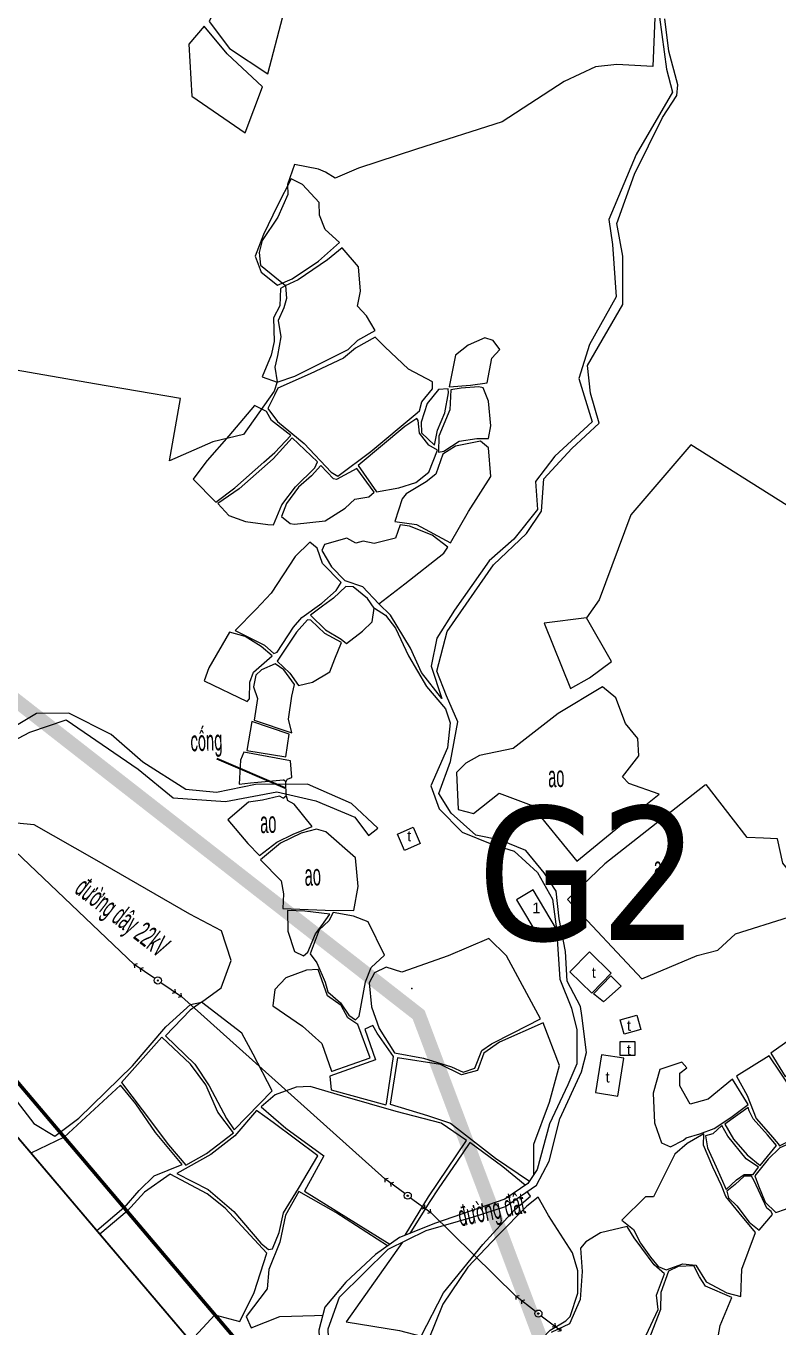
# Model space of a CAD drawing. Header units: metres. Extents: x 0 to 551036, y 0 to 1845929.
# Drawn here: x 547074.3 to 547285.3, y 1842076.3 to 1842441.3 of the extents above; entities that cross this region are included whole.
import ezdxf

# ---------------------------------------------------------------- set-up
doc = ezdxf.new("R2010")
doc.units = ezdxf.units.M
doc.header["$MEASUREMENT"] = 0
doc.linetypes.add('BD HH1 KEM TMB$0$DASHDOT2', pattern=[0.5, 0.25, -0.125, 0, -0.125])
doc.linetypes.add('DASHED', pattern=[0.75, 0.5, -0.25])
doc.layers.get('Defpoints').update_dxf_attribs({"lineweight": 0})
for name, color, linetype, lineweight in [('BD HH1 KEM TMB$0$ao_ho_song_suoi', 7, 'Continuous', 0), ('BD HH1 KEM TMB$0$caucong', 7, 'Continuous', 0), ('BD HH1 KEM TMB$0$CENTER', 7, 'Continuous', 0), ('BD HH1 KEM TMB$0$chamnha', 7, 'Continuous', 0), ('BD HH1 KEM TMB$0$DE', 7, 'Continuous', 0), ('BD HH1 KEM TMB$0$duongdapcao', 7, 'Continuous', 0), ('BD HH1 KEM TMB$0$duongdat', 7, 'Continuous', 0), ('BD HH1 KEM TMB$0$duongdaydien', 7, 'Continuous', 0), ('BD HH1 KEM TMB$0$ghichuthuyetminh', 7, 'Continuous', 0), ('BD HH1 KEM TMB$0$nha', 7, 'Continuous', 0), ('BD HH1 KEM TMB$0$Ranh', 7, 'Continuous', 0), ('BD HH1 KEM TMB$0$ranhgioithucvat', 7, 'Continuous', 0), ('DZ 220kV PA1', 7, 'Continuous', 0), ('HH1', 7, 'Continuous', 0), ('Level 10', 7, 'Continuous', 0), ('Level 15', 7, 'Continuous', 0), ('Level 37', 7, 'Continuous', 0), ('Ranh', 7, 'Continuous', 0)]:
    doc.layers.add(name, color=color, linetype=linetype, lineweight=lineweight)
doc.styles.add('BD HH1 KEM TMB$0$chamnha', font='', dxfattribs={"height": 4})
doc.styles.add('BD HH1 KEM TMB$0$chamnha_0', font='')
doc.styles.add('BD HH1 KEM TMB$0$ghichuduongdien', font='', dxfattribs={"height": 6})
doc.styles.add('BD HH1 KEM TMB$0$Standard', font='txt.shx')
doc.styles.add('PECC5_TEXT', font='tahoma.ttf')
doc.styles.get("Standard").update_dxf_attribs({"font": '', "height": 4})
doc.styles.get('BD HH1 KEM TMB$0$chamnha').set_extended_font_data('.VnArial')
doc.styles.get('BD HH1 KEM TMB$0$chamnha_0').set_extended_font_data('.VnArial')
doc.styles.get('BD HH1 KEM TMB$0$ghichuduongdien').set_extended_font_data('.VnArial Narrow')
doc.styles.get('Standard').set_extended_font_data('.VnArial')
doc.linetypes.add('FENCELINE1', pattern='A,6.35,-2.54,[133,ltypeshp.shx,S=2.54,R=0,X=-2.54,Y=0],-2.54,25.4', length=36.83)
doc.dimstyles.get("Standard").update_dxf_attribs({"dimtxt": 0.18, "dimasz": 0.18, "dimexe": 0.18, "dimexo": 0.0625, "dimgap": 0.09, "dimtad": 0, "dimtih": 1, "dimtoh": 1, "dimdec": 4, "dimzin": 0, "dimdsep": 46, "dimtxsty": 'Standard', "dimcen": 0.09, "dimadec": 0, "dimazin": 0, "dimtfac": 1, "dimtdec": 4, "dimtofl": 0, "dimtmove": 0, "dimatfit": 3, "dimfxl": 1, "dimtolj": 1, "dimtzin": 0, "dimarcsym": 0})

# ---------------------------------------------------------------- blocks, each defined once
blk = doc.blocks.new('BD HH1 KEM TMB$0$caothe')
blk.add_hatch(color=256).paths.add_polyline_path([(1.8, 0, 1), (-1.8, 0, 1)])
for p, q in [((-80, 0), (-73.9, 7.3)), ((-10, 0), (-80, 0)), ((-80, 0), (-73.9, -7.3)), ((-60, 0), (-53.9, 7.3)), ((-60, 0), (-53.9, -7.3)), ((10, 0), (80, 0)), ((60, 0), (53.9, 7.3)), ((60, 0), (53.9, -7.3)), ((80, 0), (73.9, 7.3)), ((80, 0), (73.9, -7.3))]:
    blk.add_line(p, q)
for radius in [10, 1.81]:
    blk.add_circle((0, 0), radius)
blk = doc.blocks.new('*D218')
at = {"layer": 'Defpoints', "color": 0, "lineweight": 0, "transparency": 16777216}
for p in [(547332.95, 1842714.84), (547334.52, 1842712.21), (0, 0)]:
    blk.add_point(p, dxfattribs=at)
at = {"layer": 'Level 37', "color": 5, "transparency": 16777216}
for p, q in [((547332.95, 1842714.78), (547332.95, 1842712.93)), ((547332.95, 1842712.93), (547334.52, 1842712.57)), ((547334.52, 1842712.57), (547334.52, 1842712.21))]:
    blk.add_line(p, q, dxfattribs=at)
at = {"layer": 'Level 37', "color": 0, "transparency": 16777216, "insert": (547334.52, 1842711.22), "char_height": 0.18, "attachment_point": 5, "rotation": 270, "style": 'BD HH1 KEM TMB$0$chamnha_0'}
blk.add_mtext('\\A1;\\Ftxt;547332.9453', dxfattribs=at)

msp = doc.modelspace()

# ---------------------------------------------------------------- linework, layer by layer
at = {"layer": 'BD HH1 KEM TMB$0$ao_ho_song_suoi', "flags": 128}
msp.add_lwpolyline([(547231.55635, 1842275.13892), (547219.69039, 1842273.68044), (547227.11492, 1842255.29073), (547232.38123, 1842258.27108), (547238.59984, 1842262.90033), (547231.55635, 1842275.13892)], close=True, dxfattribs=at)
for points in [[(547228.8316, 1842206.82979), (547244.52886, 1842219.62722), (547252.01801, 1842225.60115), (547243.47438, 1842228.6392), (547241.70095, 1842230.47278), (547246.30229, 1842236.38218), (547245.97876, 1842241.23768), (547242.49181, 1842245.5017), (547239.79571, 1842252.65858), (547236.05713, 1842255.80955), (547223.5832, 1842248.26014), (547211.03738, 1842238.47924), (547201.51118, 1842236.51123), (547197.7007, 1842234.34427), (547195.0765, 1842231.72026), (547195.53184, 1842221.28874), (547199.86955, 1842220.17031), (547207.03517, 1842225.94528), (547216.02215, 1842222.51471), (547228.8316, 1842206.82979)], [(547147.60127, 1842229.81678), (547148.88342, 1842230.30609), (547148.51196, 1842235.03792), (547135.42691, 1842237.41996), (547134.45632, 1842235.15083), (547134.04891, 1842228.44562), (547137.22431, 1842228.779), (547146.57077, 1842229.70386)], [(547265.00719, 1842228.24667), (547249.78924, 1842216.38485), (547236.75212, 1842206.11464), (547226.21938, 1842196.0864), (547247.11711, 1842173.78229), (547262.67058, 1842180.29931), (547268.43423, 1842181.88554), (547273.44297, 1842186.39691), (547288.24153, 1842191.07496), (547294.59233, 1842196.6725), (547286.65982, 1842206.28133), (547285.23389, 1842213.13172), (547281.2197, 1842213.29841), (547276.71423, 1842213.4651), (547265.12249, 1842228.33655)], [(547146.39409, 1842224.52334), (547145.38449, 1842225.06882), (547140.59143, 1842223.99341), (547136.69707, 1842223.36967), (547130.89747, 1842218.43889), (547136.55328, 1842211.80896), (547139.78859, 1842208.43753), (547144.65355, 1842212.19073), (547149.27884, 1842214.41146), (547154.56319, 1842216.59993), (547149.55445, 1842222.81583), (547147.66706, 1842223.83557)], [(547140.10014, 1842207.23845), (547145.86379, 1842201.26452), (547146.49887, 1842197.68876), (547146.31913, 1842193.52153), (547158.20591, 1842193.03759), (547166.23428, 1842192.96769), (547167.44453, 1842199.73743), (547166.74954, 1842207.73851), (547158.40962, 1842215.06209), (547155.77344, 1842215.79337), (547151.53158, 1842214.68032), (547145.73198, 1842211.83584), (547140.10014, 1842207.23845)]]:
    msp.add_lwpolyline(points, dxfattribs=at)
at = {"layer": 'BD HH1 KEM TMB$0$caucong', "flags": 128}
for points in [[(547146.39409, 1842224.52334), (547147.30171, 1842225.14948), (547147.14593, 1842229.107), (547146.57077, 1842229.70386)], [(547147.60127, 1842229.81678), (547147.14593, 1842229.107)], [(547147.30171, 1842225.14948), (547147.66706, 1842223.83557)]]:
    msp.add_lwpolyline(points, dxfattribs=at)
at = {"layer": 'BD HH1 KEM TMB$0$CENTER', "color": 6, "true_color": 0xff00ff, "flags": 128}
msp.add_lwpolyline([(547182.58642, 1842171.03973), (547182.58129, 1842171.05889), (547182.56726, 1842171.07291), (547182.5481, 1842171.07805), (547182.52894, 1842171.07291), (547182.51492, 1842171.05889), (547182.50978, 1842171.03973), (547182.51492, 1842171.02057), (547182.52894, 1842171.00654), (547182.5481, 1842171.00141), (547182.56726, 1842171.00654), (547182.58129, 1842171.02057), (547182.58642, 1842171.03973)], dxfattribs=at)
at = {"layer": 'BD HH1 KEM TMB$0$DE'}
msp.add_point((547182.5481, 1842171.03973), dxfattribs=at)
at = {"layer": 'BD HH1 KEM TMB$0$duongdapcao', "flags": 128}
for points in [[(547144.64156, 1842444.63624), (547135.95415, 1842447.15808), (547130.03472, 1842452.36309), (547125.69701, 1842442.50692), (547131.40074, 1842434.98439), (547142.08926, 1842427.84901), (547146.3431, 1842443.99636), (547144.64156, 1842444.63624)], [(547145.69604, 1842367.61504), (547145.52828, 1842362.73803), (547143.70692, 1842359.31284), (547143.9226, 1842352.72054), (547143.05985, 1842348.91895), (547140.49557, 1842342.75683), (547144.77337, 1842341.31039), (547149.66229, 1842342.97191), (547164.66456, 1842350.47293), (547167.34867, 1842353.09694), (547172.28552, 1842355.77472), (547169.86502, 1842359.89894), (547167.30074, 1842362.63049), (547168.10357, 1842366.86762), (547167.61229, 1842373.68575), (547163.01095, 1842379.04669), (547158.87694, 1842375.61612), (547150.6209, 1842370.04547), (547146.97818, 1842368.33019), (547145.69604, 1842367.61504)], [(547172.24957, 1842353.96265), (547166.71359, 1842350.8547), (547163.34647, 1842348.04249), (547154.00001, 1842343.67631), (547144.91716, 1842339.61662), (547144.00648, 1842337.67012), (547142.10124, 1842333.91154), (547144.83328, 1842330.27664), (547152.31045, 1842324.03386), (547159.88348, 1842316.03815), (547161.78872, 1842314.91434), (547171.03932, 1842321.87227), (547183.45334, 1842332.21239), (547184.71151, 1842333.20714), (547185.31065, 1842335.80427), (547188.39018, 1842339.39078), (547188.34225, 1842341.3803), (547181.59603, 1842344.92379), (547175.01756, 1842351.23109), (547172.24957, 1842353.96265)], [(547203.02099, 1842353.73143), (547198.34776, 1842351.73116), (547194.8009, 1842348.84905), (547193.05143, 1842340.00376), (547199.0068, 1842340.46082), (547203.68003, 1842341.10069), (547204.98614, 1842348.06938), (547207.28681, 1842350.49444), (547205.39355, 1842353.03241), (547203.02099, 1842353.73143)], [(547192.77583, 1842339.42304), (547190.05577, 1842339.24022), (547186.89235, 1842335.3042), (547185.16685, 1842330.02929), (547185.22677, 1842327.1203), (547188.9294, 1842323.57681), (547189.74422, 1842327.78705), (547191.84118, 1842332.66406), (547192.87169, 1842338.3315), (547192.77583, 1842339.42304)], [(547201.39135, 1842339.96613), (547196.39459, 1842339.60586), (547193.50677, 1842339.14881), (547193.20721, 1842333.54052), (547190.13965, 1842326.12016), (547190.05577, 1842321.65719), (547191.50567, 1842321.89916), (547195.86735, 1842324.77589), (547200.81618, 1842325.44265), (547204.02753, 1842325.44265), (547204.69856, 1842329.07755), (547204.06348, 1842336.00322), (547202.57763, 1842339.72953), (547201.39135, 1842339.96613)], [(547127.5663, 1842307.58001), (547132.91056, 1842311.60744), (547140.96289, 1842318.83423), (547144.13829, 1842321.54965), (547148.57187, 1842326.36751), (547143.13175, 1842330.54549), (547141.7178, 1842333.02432), (547138.38662, 1842334.77725), (547131.18506, 1842326.24383), (547125.08589, 1842319.34505), (547122.49764, 1842315.83382), (547121.15559, 1842314.11316), (547127.5663, 1842307.58001)], [(547183.96859, 1842331.06707), (547180.58949, 1842328.86247), (547167.44453, 1842317.93088), (547172.63301, 1842310.49439), (547178.94786, 1842311.66121), (547183.70497, 1842313.08614), (547187.34769, 1842316.07041), (547189.72026, 1842322.16264), (547187.34769, 1842323.63595), (547184.74746, 1842327.00738), (547184.35203, 1842330.55087), (547183.96859, 1842331.06707)], [(547143.76683, 1842301.24582), (547146.10344, 1842306.89175), (547149.85401, 1842311.88167), (547155.29413, 1842317.28563), (547156.02507, 1842318.89875), (547148.95531, 1842325.64698), (547143.62304, 1842319.76446), (547134.08486, 1842311.33321), (547128.09354, 1842307.2305), (547131.16109, 1842303.82144), (547135.8463, 1842302.20294), (547142.17314, 1842301.38025), (547143.76683, 1842301.24582)], [(547179.85854, 1842308.58553), (547177.79753, 1842302.21907), (547183.89669, 1842301.3211), (547193.43488, 1842296.23976), (547198.47957, 1842304.956), (547204.77045, 1842314.80142), (547204.11141, 1842322.82939), (547201.79876, 1842324.70599), (547194.84883, 1842323.37785), (547191.20611, 1842321.07109), (547189.24095, 1842315.5112), (547186.54486, 1842313.36037), (547180.94896, 1842309.96206), (547179.85854, 1842308.58553)], [(547149.61436, 1842301.45553), (547158.25384, 1842302.34812), (547163.83775, 1842305.97227), (547166.54583, 1842308.42959), (547170.51208, 1842309.13399), (547171.95, 1842310.45137), (547167.13298, 1842317.05442), (547161.38131, 1842313.98411), (547160.53054, 1842314.19919), (547157.01963, 1842317.94701), (547154.38345, 1842314.995), (547150.72874, 1842311.80639), (547147.40955, 1842307.26276), (547145.95965, 1842303.54721), (547148.35618, 1842301.5792), (547149.61436, 1842301.45553)], [(547144.71346, 1842265.45602), (547149.31479, 1842272.53225), (547151.69934, 1842275.2638), (547157.2473, 1842279.25359), (547161.35735, 1842282.84547), (547162.6994, 1842285.05545), (547157.47497, 1842290.4379), (547155.95318, 1842294.68041), (547153.95207, 1842296.35268), (547149.78212, 1842292.36289), (547143.0958, 1842282.06042), (547138.84196, 1842277.57594), (547132.93452, 1842271.55362), (547141.23849, 1842267.45091), (547143.77881, 1842265.16566), (547144.71346, 1842265.45602)], [(547164.04146, 1842283.90476), (547160.60244, 1842280.61399), (547157.43902, 1842278.37713), (547154.08388, 1842275.88754), (547158.30177, 1842271.73644), (547162.67544, 1842269.17695), (547164.20922, 1842267.93485), (547168.67874, 1842271.41382), (547171.3988, 1842274.00019), (547171.99793, 1842277.88781), (547170.15261, 1842280.58173), (547166.06652, 1842283.83486), (547164.04146, 1842283.90476)], [(547136.99664, 1842252.35747), (547137.11646, 1842257.03552), (547138.14697, 1842259.92301), (547143.32347, 1842264.46126), (547140.29186, 1842267.08527), (547135.78639, 1842269.86522), (547131.3648, 1842271.16109), (547125.61313, 1842261.05757), (547124.22314, 1842257.40654), (547136.30164, 1842251.65845), (547136.99664, 1842252.35747)], [(547153.29303, 1842274.54865), (547150.17754, 1842271.16109), (547144.76139, 1842262.98257), (547148.2723, 1842259.64878), (547150.75271, 1842256.13217), (547154.70698, 1842257.10005), (547159.48805, 1842259.98754), (547160.9739, 1842263.63319), (547162.7713, 1842268.2521), (547158.09807, 1842270.75781), (547154.21569, 1842274.52177), (547153.29303, 1842274.54865)], [(547153.31699, 1842181.29944), (547155.48585, 1842186.45068), (547157.25928, 1842188.78971), (547159.48805, 1842191.98369), (547152.47821, 1842192.83327), (547147.66119, 1842192.93543), (547147.78101, 1842187.18734), (547149.62634, 1842181.46613), (547152.11873, 1842180.25629), (547153.31699, 1842181.29944)], [(547167.76806, 1842163.31313), (547169.52951, 1842172.90583), (547171.13518, 1842176.94401), (547174.88575, 1842180.46062), (547170.28441, 1842189.78984), (547166.21032, 1842191.34919), (547160.48261, 1842192.42999), (547159.2484, 1842190.03181), (547156.56429, 1842187.59062), (547154.04794, 1842180.79938), (547155.89326, 1842178.26677), (547158.25384, 1842172.83055), (547158.93685, 1842170.13126), (547162.54363, 1842167.09322), (547164.8443, 1842163.56048), (547166.7735, 1842162.32913), (547167.76806, 1842163.31313)], [(547132.71884, 1842131.41633), (547143.3714, 1842142.39632), (547137.9912, 1842152.62889), (547134.80381, 1842158.53829), (547123.48022, 1842167.22227), (547120.29284, 1842165.00153), (547113.37885, 1842157.74786), (547121.63178, 1842149.88142), (547125.70899, 1842143.77285), (547130.49006, 1842134.59956), (547132.71884, 1842131.41633)], [(547287.35482, 1842146.3646), (547290.66202, 1842148.48854), (547294.18492, 1842152.32777), (547290.29056, 1842157.87691), (547283.30468, 1842152.93538), (547287.35482, 1842146.3646)], [(547285.77311, 1842126.92648), (547290.24263, 1842129.17947), (547293.98122, 1842131.36256), (547296.78515, 1842132.84126), (547291.6446, 1842139.01414), (547285.89293, 1842147.57982), (547282.83736, 1842152.14495), (547273.67064, 1842146.48827), (547276.65432, 1842141.01441), (547279.2186, 1842134.55117), (547283.24477, 1842130.01292), (547285.34173, 1842127.43192), (547285.77311, 1842126.92648)], [(547252.61714, 1842127.79219), (547255.18142, 1842126.63074), (547258.82415, 1842128.48045), (547259.54311, 1842129.13645), (547263.42548, 1842130.30328), (547267.42768, 1842131.79273), (547272.08893, 1842134.84153), (547276.92992, 1842138.54096), (547272.56824, 1842145.64407), (547265.72615, 1842140.03578), (547260.68146, 1842138.57322), (547257.78166, 1842143.77285), (547257.75769, 1842147.29483), (547259.72285, 1842148.84881), (547258.38079, 1842150.37052), (547252.19775, 1842148.37025), (547250.31647, 1842141.68654), (547250.69992, 1842133.40047), (547252.61714, 1842127.79219)], [(547143.40735, 1842097.96556), (547145.32457, 1842102.60597), (547146.55879, 1842108.10134), (547150.77667, 1842114.94098), (547156.15688, 1842124.07663), (547143.58709, 1842133.49726), (547138.94981, 1842136.78803), (547132.88659, 1842129.72256), (547126.10442, 1842124.44227), (547116.60218, 1842119.16736), (547125.36149, 1842114.6076), (547132.57504, 1842108.49387), (547140.17204, 1842099.59481), (547142.3409, 1842097.76661), (547143.40735, 1842097.96556)], [(547276.96587, 1842137.70751), (547273.35909, 1842135.13189), (547270.36343, 1842132.97568), (547272.80789, 1842128.77081), (547276.69026, 1842124.35086), (547280.34497, 1842121.38271), (547282.42995, 1842123.95833), (547284.87441, 1842127.00713), (547282.34607, 1842130.02905), (547278.37982, 1842134.52966), (547277.27741, 1842136.73964), (547276.96587, 1842137.70751)], [(547270.77084, 1842114.63986), (547273.64667, 1842117.34991), (547275.79157, 1842118.84474), (547278.37982, 1842118.82323), (547279.82972, 1842120.9633), (547276.40268, 1842123.29158), (547271.2142, 1842129.66341), (547269.54861, 1842132.66381), (547267.08019, 1842130.26026), (547264.95926, 1842129.69029), (547265.51046, 1842126.36188), (547267.95492, 1842121.00632), (547270.77084, 1842114.63986)], [(547290.96159, 1842128.63101), (547285.86897, 1842126.39415), (547282.59771, 1842123.20017), (547278.84714, 1842118.52749), (547279.88963, 1842115.64), (547281.75892, 1842111.06949), (547284.70665, 1842108.20351), (547287.42671, 1842109.11761), (547295.45508, 1842112.80628), (547294.02915, 1842118.25326), (547293.93329, 1842122.63557), (547291.90822, 1842125.72201), (547290.96159, 1842128.63101)], [(547270.96256, 1842114.18819), (547271.39394, 1842112.31697), (547273.81443, 1842110.11237), (547277.2175, 1842105.45045), (547280.00946, 1842103.21358), (547283.76002, 1842107.62816), (547283.44847, 1842108.48849), (547282.16633, 1842109.43486), (547278.60749, 1842117.10256), (547277.86456, 1842118.3608), (547275.87545, 1842118.39306), (547273.32314, 1842116.09167), (547270.96256, 1842114.18819)], [(547187.16796, 1842072.30617), (547202.49375, 1842063.21891), (547211.26505, 1842059.00329), (547213.66157, 1842063.67596), (547214.11691, 1842067.11191), (547217.11257, 1842070.67154), (547221.40236, 1842075.17215), (547225.81197, 1842077.76927), (547226.95032, 1842079.04364), (547229.17909, 1842085.5499), (547229.17909, 1842091.7873), (547227.68126, 1842096.88477), (547220.94702, 1842107.31629), (547217.98731, 1842112.49979), (547214.84786, 1842109.95643), (547206.73561, 1842101.71876), (547198.27586, 1842092.80357), (547191.20611, 1842082.44733), (547187.16796, 1842072.30617)]]:
    msp.add_lwpolyline(points, close=True, dxfattribs=at)
for points in [[(547124.28306, 1842441.23255), (547119.93336, 1842436.18348), (547120.80809, 1842421.5901), (547135.72648, 1842411.33602), (547140.6154, 1842424.1926), (547130.75368, 1842433.50032), (547124.28306, 1842441.23255)], [(547144.79734, 1842368.50763), (547148.9673, 1842370.27669), (547156.33662, 1842375.23435), (547162.26803, 1842380.48775), (547158.25384, 1842384.14416), (547156.67213, 1842388.16083), (547156.51636, 1842391.69357), (547151.85511, 1842396.76415), (547148.66773, 1842398.41491), (547144.86923, 1842390.8655), (547140.92694, 1842382.79452), (547138.57835, 1842376.6539), (547140.23195, 1842372.22319), (547144.79734, 1842368.50763)], [(547179.28338, 1842301.26195), (547177.9533, 1842297.48187), (547172.0219, 1842296.03006), (547168.90641, 1842296.69144), (547166.79747, 1842296.12685), (547164.32904, 1842297.51413), (547157.99022, 1842295.75045), (547157.33118, 1842294.07818), (547160.03926, 1842289.44314), (547163.76586, 1842285.61467), (547168.71469, 1842283.98004), (547173.29206, 1842279.02775), (547180.61345, 1842284.67368), (547191.57757, 1842293.32001), (547192.67997, 1842295.01917), (547188.29432, 1842298.36371), (547181.85965, 1842300.91782), (547179.28338, 1842301.26195)], [(547138.31473, 1842246.39429), (547148.87143, 1842242.8992), (547147.94877, 1842246.64702), (547148.83549, 1842253.19091), (547149.60238, 1842256.46018), (547146.59473, 1842260.54137), (547144.16226, 1842262.23515), (547140.33979, 1842260.54137), (547138.79403, 1842259.07343), (547138.09904, 1842255.76653), (547139.27334, 1842252.4919), (547138.31473, 1842246.39429)], [(547136.27768, 1842237.88776), (547147.1699, 1842236.10258), (547148.16446, 1842242.47978), (547137.67965, 1842246.05016), (547136.27768, 1842237.88776)], [(547123.48022, 1842167.22227), (547129.0162, 1842171.22281), (547131.8441, 1842178.91202), (547129.10008, 1842187.30563), (547120.25689, 1842191.98907), (547093.47569, 1842207.36212), (547076.56818, 1842217.01396), (547066.57466, 1842217.98722), (547062.9559, 1842210.7443), (547056.76087, 1842205.79739), (547056.41338, 1842197.66725), (547051.9798, 1842191.08572), (547058.96568, 1842177.39031), (547065.16071, 1842172.70688), (547066.29906, 1842167.89978), (547061.87746, 1842163.92074), (547068.07249, 1842154.90877), (547068.45059, 1842148.84336)], [(547204.89028, 1842155.53788), (547210.96548, 1842158.64583), (547218.65834, 1842162.56572), (547209.16808, 1842180.25629), (547204.18331, 1842185.12792), (547192.71592, 1842180.29393), (547179.71475, 1842175.64276), (547175.37704, 1842177.1107), (547172.04586, 1842175.46532), (547170.58398, 1842172.71763), (547171.20708, 1842165.88875), (547173.36395, 1842159.8503), (547177.65374, 1842152.99991), (547185.86185, 1842151.4997), (547193.66255, 1842149.12304), (547196.92182, 1842147.58519), (547200.253, 1842148.7574), (547202.19419, 1842153.69893), (547204.89028, 1842155.53788)], [(547160.23098, 1842147.91319), (547170.87156, 1842151.62338), (547167.36065, 1842161.00099), (547164.56869, 1842162.8507), (547162.74733, 1842166.31354), (547158.86496, 1842169.05585), (547156.28869, 1842176.36867), (547153.00545, 1842176.26113), (547147.19387, 1842174.08341), (547144.12631, 1842170.8034), (547143.51519, 1842166.16836), (547151.8671, 1842160.53319), (547157.25928, 1842155.6508), (547159.98692, 1842147.8281), (547160.23098, 1842147.91319)], [(547068.45059, 1842148.84336), (547071.78469, 1842139.30415), (547076.47255, 1842133.17434), (547082.30046, 1842129.63419), (547089.04779, 1842134.71712), (547104.13201, 1842149.33455), (547113.54489, 1842160.34373), (547120.41658, 1842166.57902), (547123.48022, 1842167.22227)], [(547175.46091, 1842138.76679), (547177.36615, 1842151.97289), (547172.86068, 1842158.57593), (547171.6025, 1842160.72138), (547169.36175, 1842159.64597), (547172.30948, 1842151.02652), (547159.524, 1842146.45601), (547159.90745, 1842142.60065), (547175.24523, 1842138.41728), (547175.46091, 1842138.76679)], [(547216.834, 1842118.91343), (547216.80103, 1842127.39428), (547221.19866, 1842139.15394), (547223.97863, 1842149.41878), (547219.43721, 1842161.46342), (547207.155, 1842156.03258), (547202.75737, 1842152.91387), (547201.00791, 1842148.09602), (547196.5264, 1842146.87004), (547190.61896, 1842149.75215), (547178.50451, 1842151.63413), (547176.46746, 1842138.6485), (547186.91632, 1842135.46527), (547193.38695, 1842133.29293), (547206.0526, 1842123.426), (547215.55341, 1842117.01551)], [(547119.08259, 1842121.44724), (547124.90615, 1842124.73263), (547132.5391, 1842130.58289), (547128.06957, 1842136.35249), (547124.75038, 1842144.0417), (547120.41266, 1842149.84356), (547112.40826, 1842157.44675), (547101.08466, 1842144.72459), (547106.84831, 1842137.05688), (547114.21764, 1842127.21684), (547119.08259, 1842121.44724)], [(547101.83888, 1842109.47536), (547105.98556, 1842114.38714), (547110.26337, 1842118.47372), (547118.08803, 1842121.69996), (547110.57491, 1842130.68505), (547105.03893, 1842138.74528), (547100.77311, 1842143.97718), (547085.00406, 1842129.32523)], [(547180.68437, 1842101.80689), (547187.22787, 1842112.56969), (547197.91638, 1842128.40517), (547190.7435, 1842133.24667), (547178.16899, 1842136.54068), (547163.17871, 1842140.89611), (547154.02397, 1842143.58465), (547150.04573, 1842143.36957), (547144.15027, 1842141.23487), (547140.30385, 1842137.82043), (547147.18188, 1842131.8465), (547157.81048, 1842124.14115), (547152.46623, 1842114.15055), (547176.3902, 1842099.293)], [(547085.00406, 1842129.32523), (547075.65034, 1842124.89367)], [(547274.88089, 1842084.61966), (547275.18045, 1842092.24435), (547279.05085, 1842102.57371), (547274.47348, 1842108.14974), (547270.663, 1842112.66648), (547269.44077, 1842115.80669), (547267.02027, 1842120.90953), (547264.42004, 1842127.07704), (547264.50392, 1842130.24413), (547259.85465, 1842127.57173), (547256.35572, 1842124.60896), (547250.38837, 1842112.60195), (547248.12365, 1842112.60195), (547241.48527, 1842106.08494), (547244.78049, 1842103.45017), (547246.7097, 1842099.6217), (547249.5376, 1842095.64266), (547251.73042, 1842093.0778), (547253.92325, 1842092.06691), (547258.57251, 1842093.76607), (547262.2392, 1842093.42193), (547265.12702, 1842088.74388), (547270.97455, 1842085.68432), (547274.88089, 1842084.61966)], [(547214.33731, 1842115.8346), (547208.11361, 1842120.98481), (547198.86301, 1842127.8352), (547195.08848, 1842122.3237), (547190.1037, 1842115.15606), (547187.38364, 1842110.98345), (547181.96073, 1842102.3142)], [(547127.28416, 1842079.47294), (547134.25261, 1842077.5757), (547138.27878, 1842085.70583), (547141.82564, 1842096.73959), (547130.17852, 1842109.43486), (547125.06193, 1842113.41389), (547114.75686, 1842118.95228), (547107.53132, 1842113.89245), (547102.60202, 1842108.57555)], [(547185.2028, 1842073.4945), (547191.48171, 1842085.64131), (547202.50574, 1842099.2453), (547211.32496, 1842108.91328), (547215.84241, 1842112.82779), (547214.94193, 1842114.13268)], [(547175.68859, 1842098.80169), (547161.18959, 1842108.24115), (547150.81262, 1842114.10753), (547147.12197, 1842107.4776), (547145.48035, 1842099.89593), (547142.41279, 1842092.21747), (547141.9215, 1842086.73285), (547136.05001, 1842078.99524), (547137.41603, 1842075.79589), (547145.50431, 1842079.03288), (547155.22223, 1842079.2641), (547157.50179, 1842079.34368)], [(547094.12802, 1842103.10672), (547101.75453, 1842109.57482)], [(547102.60202, 1842108.57555), (547094.97551, 1842102.10745)], [(547247.6084, 1842072.17174), (547251.68249, 1842081.01165), (547251.2631, 1842084.97455), (547253.47989, 1842090.9431), (547250.53216, 1842093.46495), (547247.10512, 1842098.20753), (547244.94825, 1842101.09502), (547243.03103, 1842104.27824), (547235.49395, 1842102.48768), (547231.37192, 1842099.99809), (547229.85012, 1842098.143), (547230.32943, 1842091.60448), (547229.79021, 1842083.81848), (547226.81851, 1842076.97884), (547221.70193, 1842074.54303)], [(547179.96043, 1842099.90521), (547164.08829, 1842077.47534), (547179.1276, 1842075.08074), (547185.2028, 1842073.4945)], [(547265.30676, 1842064.46102), (547267.36777, 1842066.98286), (547269.1412, 1842076.51641), (547272.36453, 1842084.36156), (547264.93529, 1842087.49102), (547263.29367, 1842090.15267), (547261.66403, 1842093.19072), (547257.31433, 1842093.00252), (547254.60626, 1842091.73891), (547252.41343, 1842085.76498), (547252.3655, 1842080.9525), (547249.56157, 1842073.76658), (547253.71954, 1842071.51574), (547257.03873, 1842067.49906), (547262.59868, 1842065.48804), (547265.30676, 1842064.46102)], [(547120.46353, 1842072.05463), (547127.28416, 1842079.47294)]]:
    msp.add_lwpolyline(points, dxfattribs=at)
at = {"layer": 'BD HH1 KEM TMB$0$duongdat', "flags": 128}
for points in [[(547251.38293, 1842448.74432), (547254.01911, 1842429.15026), (547255.70866, 1842422.69778), (547245.5354, 1842405.21153), (547237.83056, 1842386.95637), (547238.8371, 1842379.95542), (547239.93951, 1842365.23299), (547232.46234, 1842351.86021), (547229.44271, 1842342.35355), (547233.19328, 1842330.13684), (547222.69649, 1842320.49574), (547217.26835, 1842313.40876), (547217.79559, 1842305.55823), (547211.1572, 1842297.2399), (547204.24322, 1842291.09928), (547194.54926, 1842277.30171), (547189.60043, 1842269.45656), (547188.00674, 1842261.5899), (547190.96645, 1842252.49727), (547185.28668, 1842259.77245), (547182.21912, 1842266.59058), (547176.5753, 1842275.90905), (547173.29206, 1842279.02775)], [(547229.91003, 1842166.00167), (547226.18343, 1842173.15318), (547225.64421, 1842181.46076), (547223.89475, 1842190.65555), (547223.09191, 1842198.39316), (547219.65289, 1842203.56053), (547214.58424, 1842209.81944), (547207.4306, 1842212.6908), (547200.48067, 1842214.09959), (547193.59065, 1842220.27247), (547190.13965, 1842225.85925), (547193.37496, 1842234.77982), (547195.45994, 1842245.92111), (547192.24859, 1842253.2178), (547189.56448, 1842260.16498), (547192.4523, 1842271.26864), (547205.44148, 1842290.01849), (547214.75199, 1842298.83689), (547218.94592, 1842305.06354), (547219.60496, 1842314.17768), (547227.47756, 1842322.70034), (547235.15843, 1842329.77657), (547232.65406, 1842338.20782), (547231.87519, 1842345.94005), (547241.77285, 1842363.11443), (547241.77285, 1842376.65927), (547240.07131, 1842385.83794), (547245.06808, 1842399.73767), (547252.92869, 1842415.57315), (547256.93089, 1842421.79981), (547257.25442, 1842424.81634), (547254.70212, 1842434.25311), (547253.57575, 1842443.25433)], [(547172.02932, 1842277.84199), (547175.11342, 1842275.92518), (547177.96529, 1842272.25264), (547181.60801, 1842264.48277), (547186.67667, 1842255.88483), (547192.04489, 1842249.60441), (547193.32703, 1842245.62537), (547192.58411, 1842238.65131), (547187.8989, 1842227.9348), (547190.23551, 1842221.48769), (547196.64622, 1842214.97068), (547204.96218, 1842211.63689), (547211.2291, 1842209.63662), (547217.8555, 1842203.61968), (547222.06141, 1842196.12941), (547223.13262, 1842187.76766), (547224.12242, 1842173.7339), (547227.40566, 1842165.59839)], [(547055.92209, 1842232.81181), (547075.32199, 1842243.05513), (547085.54318, 1842246.52334), (547105.72195, 1842232.65587), (547115.59564, 1842224.61715), (547130.20248, 1842223.61701), (547144.6176, 1842226.25715), (547155.56973, 1842223.79445), (547166.52186, 1842219.14329), (547170.35631, 1842214.04044), (547173.00447, 1842216.1375), (547165.61118, 1842222.97714), (547153.29303, 1842228.451), (547138.68619, 1842228.35959), (547127.73406, 1842226.07971), (547119.07061, 1842226.98844), (547107.01607, 1842234.65077), (547098.1609, 1842242.40451), (547086.27412, 1842248.34079), (547077.23921, 1842248.24938), (547056.16174, 1842235.75307)], [(547227.40566, 1842165.59839), (547228.81961, 1842159.4739), (547228.89151, 1842149.96724), (547226.35119, 1842144.02019), (547221.18667, 1842133.06172), (547217.72369, 1842120.23202), (547215.11147, 1842116.36053), (547208.65283, 1842111.97284), (547189.22897, 1842105.2031), (547179.05571, 1842101.15954), (547172.32146, 1842096.44385), (547164.05344, 1842088.65247), (547158.08609, 1842081.64076), (547156.43248, 1842075.13988), (547156.85235, 1842067.42269)], [(547159.36562, 1842067.94249), (547159.0447, 1842075.49477), (547162.20811, 1842084.43147), (547175.94022, 1842097.94405), (547186.53288, 1842103.11142), (547199.86955, 1842107.0098), (547208.79662, 1842109.89191), (547217.508, 1842115.90348), (547221.07883, 1842122.56567), (547224.1344, 1842134.45976), (547230.17365, 1842147.66047), (547231.55166, 1842153.10207), (547230.22158, 1842163.4852), (547229.91003, 1842166.00167)]]:
    msp.add_lwpolyline(points, dxfattribs=at)
at = {"layer": 'BD HH1 KEM TMB$0$duongdaydien', "flags": 128}
for points in [[(547104.61597, 1842177.81299), (547069.34404, 1842211.37432)], [(547117.87592, 1842168.85901), (547174.95021, 1842117.64084)], [(547211.73302, 1842084.68907), (547187.8584, 1842108.18681)]]:
    msp.add_lwpolyline(points, dxfattribs=at)
at = {"layer": 'BD HH1 KEM TMB$0$nha', "flags": 128}
for points in [[(547178.49252, 1842214.42222), (547182.9261, 1842216.34721), (547184.92484, 1842211.74378), (547180.49126, 1842209.81879), (547178.49252, 1842214.42222)], [(547211.92409, 1842196.00574), (547218.45463, 1842184.99349), (547223.13262, 1842187.76766), (547216.60208, 1842198.7799), (547211.92409, 1842196.00574)], [(547233.06147, 1842169.76562), (547238.53754, 1842175.4223), (547232.37397, 1842181.38907), (547226.8979, 1842175.73239), (547233.06147, 1842169.76562)], [(547233.50483, 1842169.56667), (547238.36978, 1842174.61036), (547241.30413, 1842171.78001), (547236.39264, 1842167.38358), (547233.50483, 1842169.56667)], [(547240.99398, 1842162.32375), (547245.66721, 1842163.61963), (547246.80017, 1842159.53388), (547242.12694, 1842158.23801), (547240.99398, 1842162.32375)], [(547241.00596, 1842156.21002), (547245.15195, 1842156.24228), (547245.18292, 1842152.26272), (547241.03693, 1842152.23046), (547241.00596, 1842156.21002)], [(547235.75756, 1842152.47295), (547234.09198, 1842141.85323), (547240.35241, 1842140.87135), (547242.01799, 1842151.49107), (547235.75756, 1842152.47295)]]:
    msp.add_lwpolyline(points, close=True, dxfattribs=at)
at = {"layer": 'BD HH1 KEM TMB$0$Ranh', "color": 3, "linetype": 'BD HH1 KEM TMB$0$DASHDOT2', "ltscale": 6, "const_width": 0.5}
msp.add_lwpolyline([(547034.43997, 1842987.82483), (547784.75541, 1842697.43071), (548199.83297, 1842214.79155), (548597.52544, 1841937.88793), (548392.50742, 1841468.26311), (548551.48494, 1841051.14892), (548101.10368, 1840704.91926), (547600.75752, 1840951.69702), (547242.57197, 1841928.07708), (546883.41754, 1842351.55456)], dxfattribs=at)
at = {"layer": 'BD HH1 KEM TMB$0$ranhgioithucvat', "flags": 128}
msp.add_lwpolyline([(547324.39316, 1842236.18054), (547319.20726, 1842255.71958), (547322.09883, 1842271.4795), (547330.50975, 1842275.94502), (547316.0537, 1842294.3319), (547287.92939, 1842306.67725), (547260.85667, 1842323.75065), (547244.03484, 1842304.05055), (547235.09814, 1842280.14773), (547231.55635, 1842275.13892)], dxfattribs=at)
at = {"layer": 'DZ 220kV PA1', "color": 2, "linetype": 'DASHED', "lineweight": 13, "ltscale": 12.5, "const_width": 4}
msp.add_lwpolyline([(547385.12789, 1841927.03834), (547280.04672, 1841909.74385), (547184.47, 1842163.72), (546733.40922, 1842515.82241), (546043.97203, 1842724.39091), (544738.834, 1843423.118), (544638.64538, 1843711.41469), (543772.65951, 1844159.32141), (543499.2181, 1844471.39657)], dxfattribs=at)
at = {"layer": 'Level 10', "color": 5, "linetype": 'Continuous', "lineweight": 0, "flags": 128}
msp.add_lwpolyline([(547250.78, 1842443.65), (547250.19, 1842429.92), (547240.06, 1842430.52), (547234.12, 1842429.83), (547225.35, 1842425.73), (547207.86, 1842414.42), (547183.85, 1842406.71), (547167.55, 1842401.36), (547161.03, 1842398.61), (547158.31, 1842400.21), (547156.31, 1842401.05), (547149.57, 1842402.41), (547147.67, 1842396.77), (547147.7, 1842393.95), (547144.91, 1842387.65), (547140.54, 1842381.06), (547139.7, 1842377.7), (547140.11, 1842374.12), (547147.06, 1842368.4), (547147.34, 1842364.74), (547146.59, 1842362.14), (547145.06, 1842358.59), (547145.8, 1842354.01), (547144.83, 1842348.83), (547144.05, 1842345.47), (547144.78, 1842341.43), (547143.9, 1842338.78), (547135.27, 1842326.62), (547126.66, 1842324.53), (547114.52, 1842319.17), (547117.6, 1842336.71), (547093.52, 1842340.81), (547067.18, 1842345.43)], dxfattribs=at)
at = {"layer": 'Ranh', "linetype": 'FENCELINE1', "lineweight": 13, "const_width": 1}
msp.add_lwpolyline([(545039.78842, 1844094.35008), (545124.08835, 1843654.25007), (545296.08835, 1843665.35004), (545306.4884, 1843960.65004), (545709.48834, 1843646.54997), (545656.48829, 1843320.54998), (546108.28829, 1843335.54991), (547778.80819, 1842689.00963), (548193.07811, 1842207.30956), (548585.07806, 1841934.3695), (548381.70799, 1841468.51953), (548541.08792, 1841050.34951), (548101.40786, 1840712.89958), (547608.7779, 1840958.86966), (547251.34806, 1841933.18972), (546890.08813, 1842359.14978), (545600.78827, 1843192.74999), (545260.58826, 1843158.05004), (544710.1383, 1843401.59013), (544568.32841, 1844020.54016), (545039.78842, 1844094.35008)], dxfattribs=at)

# ---------------------------------------------------------------- block references
at = {"layer": 'BD HH1 KEM TMB$0$duongdaydien', "xscale": 0.1, "yscale": 0.1, "zscale": 0.1}
for p, rotation in [((547111.24594, 1842173.336), 325.9702091358424), ((547181.4043, 1842112.91382), 323.780747892296), ((547218.08317, 1842079.82331), 322.5391364990599)]:
    msp.add_blockref('BD HH1 KEM TMB$0$caothe', p, dxfattribs=dict(at, rotation=rotation))

# ---------------------------------------------------------------- texts
at = {"layer": 'BD HH1 KEM TMB$0$chamnha', "style": 'BD HH1 KEM TMB$0$chamnha'}
for s, p in [('t', (547181.21258, 1842212.38968)), ('1', (547216.30974, 1842192.19339)), ('t', (547233.0375, 1842174.08341)), ('t', (547242.9112, 1842159.19967)), ('t', (547242.9112, 1842152.36541)), ('t', (547236.9079, 1842144.6977))]:
    msp.add_text(s, height=3, dxfattribs=at).set_placement(p)
at = {"layer": 'BD HH1 KEM TMB$0$duongdaydien', "style": 'BD HH1 KEM TMB$0$ghichuduongdien', "width": 0.6}
msp.add_text('®\xadêng d©y 22kV ', height=6, rotation=322.1651871, dxfattribs=at).set_placement((547087.53366, 1842198.24133))
at = {"layer": 'BD HH1 KEM TMB$0$ghichuthuyetminh', "linetype": 'ByBlock', "style": 'BD HH1 KEM TMB$0$ghichuduongdien', "width": 0.6}
for s, rotation, p in [('cèng', 1.8202087, (547120.51448, 1842237.68095)), ('ao', 1.8202087, (547220.8755, 1842227.55203)), ('ao', 1.8202087, (547140.0324, 1842214.68185)), ('ao', 1.8202087, (547250.58557, 1842202.06626)), ('ao', 1.8202087, (547152.52884, 1842199.89997)), ('®\xadêng ®©t', 11.6130468, (547196.19109, 1842104.26257))]:
    msp.add_text(s, height=6, rotation=rotation, dxfattribs=at).set_placement(p)
at = {"layer": 'HH1', "color": 1, "lineweight": 13, "style": 'PECC5_TEXT'}
msp.add_text('G2', height=37.5, dxfattribs=at).set_placement((547200.89265, 1842184.69948))

# ---------------------------------------------------------------- dimensions: what is measured, and where the dimension line sits
at = {"layer": 'Level 37', "color": 5}
dim = msp.add_ordinate_dim(feature_location=(547332.945312, 1842714.841091), offset=(1.5731196499, -2.629533607), dtype=0, origin=(0, 0), text='\\Ftxt;<>', dimstyle='Standard', override={"dimtxsty": 'BD HH1 KEM TMB$0$chamnha_0', "dimse1": 1, "dimclre": 5, "dimlwe": 65535}, dxfattribs=at)
dim.commit()
dim.dimension.update_dxf_attribs({"geometry": '*D218', "text_midpoint": (547334.5184316499, 1842711.221557393)})

# ---------------------------------------------------------------- leaders
at = {"layer": 'Level 15'}
msp.add_leader([(547147.00477, 1842227.3583), (547127.84031, 1842235.51954)], dimstyle='Standard', override={"dimtxsty": 'BD HH1 KEM TMB$0$Standard'}, dxfattribs=at)

doc.saveas('drawing.dxf')
